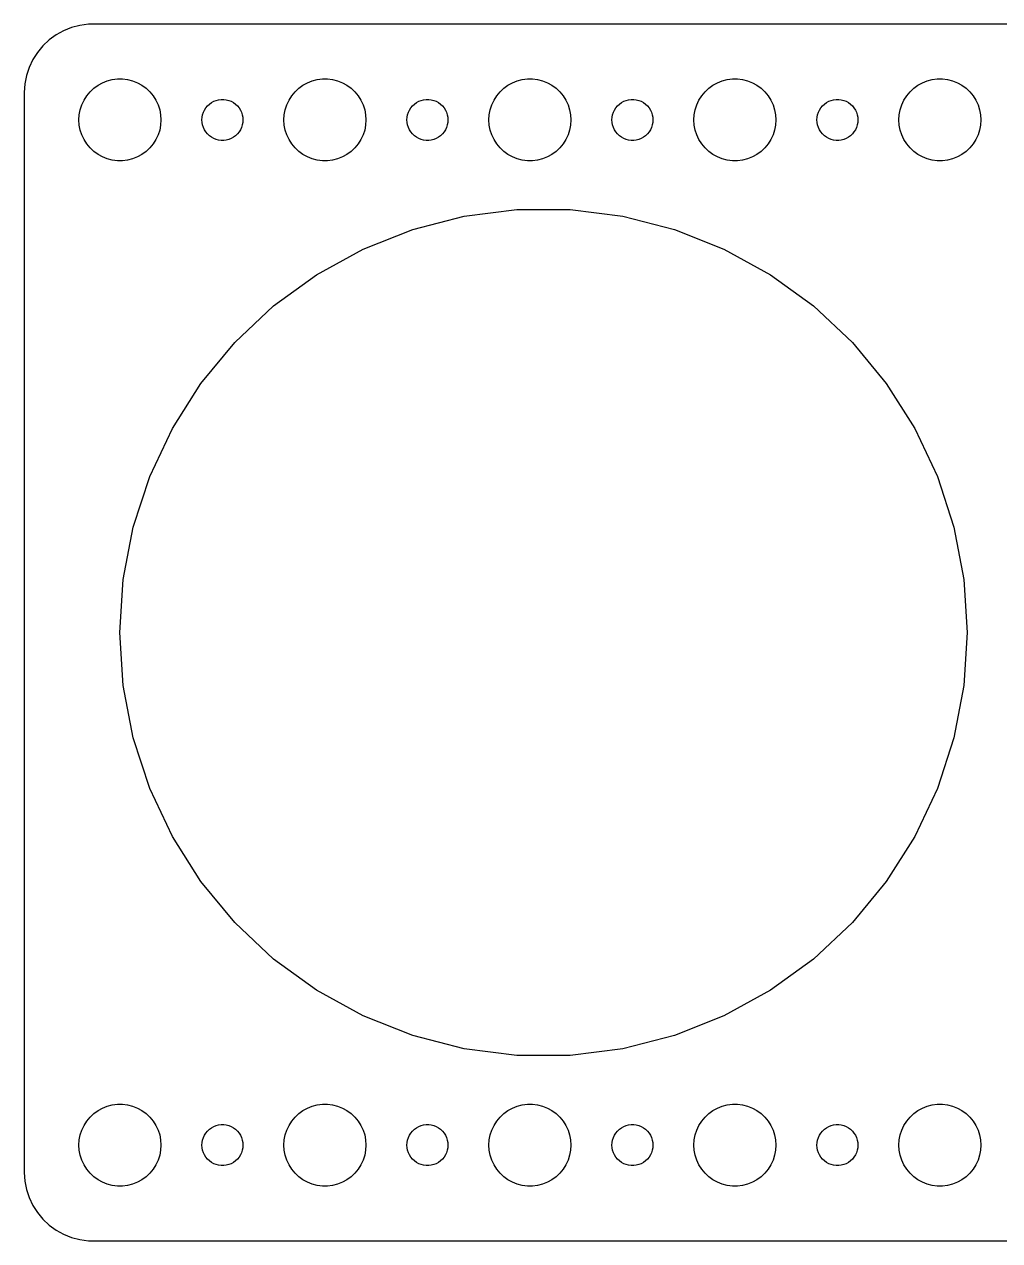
# Model space of a CAD drawing. Header units: metres. Extents: x -172 to 172, y -44 to 44.
# Drawn here: x -172 to -100.6, y -44.5 to 44.5 of the extents above; entities that cross this region are included whole.
import ezdxf

# ---------------------------------------------------------------- set-up
doc = ezdxf.new("R2010")
doc.units = ezdxf.units.M

msp = doc.modelspace()

# ---------------------------------------------------------------- linework, layer by layer
for p, q in [((-167.314, 44.4901), (-167.937, 44.4114)), ((167.314, 44.4901), (-167.314, 44.4901)), ((-169.679, 43.7216), (-170.187, 43.3526)), ((-169.129, 44.0241), (-169.679, 43.7216)), ((-168.545, 44.2553), (-169.129, 44.0241)), ((-167.937, 44.4114), (-168.545, 44.2553)), ((-170.645, 42.9227), (-171.045, 42.4389)), ((-170.187, 43.3526), (-170.645, 42.9227)), ((-171.382, 41.9088), (-171.649, 41.3406)), ((-171.045, 42.4389), (-171.382, 41.9088)), ((-171.649, 41.3406), (-171.843, 40.7434)), ((-171.961, 40.1267), (-172, 39.5)), ((-171.843, 40.7434), (-171.961, 40.1267)), ((-166.607, 40.033), (-166.277, 40.2145)), ((-166.277, 40.2145), (-165.927, 40.3532)), ((-165.927, 40.3532), (-165.562, 40.4469)), ((-165.562, 40.4469), (-165.188, 40.4941)), ((-165.188, 40.4941), (-164.812, 40.4941)), ((-164.812, 40.4941), (-164.438, 40.4469)), ((-164.438, 40.4469), (-164.073, 40.3532)), ((-164.073, 40.3532), (-163.723, 40.2145)), ((-163.723, 40.2145), (-163.393, 40.033)), ((-151.607, 40.033), (-151.277, 40.2145)), ((-151.277, 40.2145), (-150.927, 40.3532)), ((-150.927, 40.3532), (-150.562, 40.4469)), ((-150.562, 40.4469), (-150.188, 40.4941)), ((-150.188, 40.4941), (-149.812, 40.4941)), ((-149.812, 40.4941), (-149.438, 40.4469)), ((-149.438, 40.4469), (-149.073, 40.3532)), ((-149.073, 40.3532), (-148.723, 40.2145)), ((-148.723, 40.2145), (-148.393, 40.033)), ((-136.607, 40.033), (-136.277, 40.2145)), ((-136.277, 40.2145), (-135.927, 40.3532)), ((-135.927, 40.3532), (-135.562, 40.4469)), ((-135.562, 40.4469), (-135.188, 40.4941)), ((-135.188, 40.4941), (-134.812, 40.4941)), ((-134.812, 40.4941), (-134.438, 40.4469)), ((-134.438, 40.4469), (-134.073, 40.3532)), ((-134.073, 40.3532), (-133.723, 40.2145)), ((-133.723, 40.2145), (-133.393, 40.033)), ((-121.607, 40.033), (-121.277, 40.2145)), ((-121.277, 40.2145), (-120.927, 40.3532)), ((-120.927, 40.3532), (-120.562, 40.4469)), ((-120.562, 40.4469), (-120.188, 40.4941)), ((-120.188, 40.4941), (-119.812, 40.4941)), ((-119.812, 40.4941), (-119.438, 40.4469)), ((-119.438, 40.4469), (-119.073, 40.3532)), ((-119.073, 40.3532), (-118.723, 40.2145)), ((-118.723, 40.2145), (-118.393, 40.033)), ((-106.607, 40.033), (-106.277, 40.2145)), ((-106.277, 40.2145), (-105.927, 40.3532)), ((-105.927, 40.3532), (-105.562, 40.4469)), ((-105.562, 40.4469), (-105.188, 40.4941)), ((-105.188, 40.4941), (-104.812, 40.4941)), ((-104.812, 40.4941), (-104.438, 40.4469)), ((-104.438, 40.4469), (-104.073, 40.3532)), ((-104.073, 40.3532), (-103.723, 40.2145)), ((-103.723, 40.2145), (-103.393, 40.033)), ((-172, 39.5), (-172, -39.5)), ((-167.629, 38.9453), (-167.427, 39.2634)), ((-167.427, 39.2634), (-167.187, 39.5536)), ((-167.187, 39.5536), (-166.912, 39.8115)), ((-166.912, 39.8115), (-166.607, 40.033)), ((-163.393, 40.033), (-163.088, 39.8115)), ((-163.088, 39.8115), (-162.813, 39.5536)), ((-162.813, 39.5536), (-162.573, 39.2634)), ((-162.573, 39.2634), (-162.371, 38.9453)), ((-152.629, 38.9453), (-152.427, 39.2634)), ((-152.427, 39.2634), (-152.187, 39.5536)), ((-152.187, 39.5536), (-151.912, 39.8115)), ((-151.912, 39.8115), (-151.607, 40.033)), ((-148.393, 40.033), (-148.088, 39.8115)), ((-148.088, 39.8115), (-147.813, 39.5536)), ((-147.813, 39.5536), (-147.573, 39.2634)), ((-147.573, 39.2634), (-147.371, 38.9453)), ((-137.629, 38.9453), (-137.427, 39.2634)), ((-137.427, 39.2634), (-137.187, 39.5536)), ((-137.187, 39.5536), (-136.912, 39.8115)), ((-136.912, 39.8115), (-136.607, 40.033)), ((-133.393, 40.033), (-133.088, 39.8115)), ((-133.088, 39.8115), (-132.813, 39.5536)), ((-132.813, 39.5536), (-132.573, 39.2634)), ((-132.573, 39.2634), (-132.371, 38.9453)), ((-122.629, 38.9453), (-122.427, 39.2634)), ((-122.427, 39.2634), (-122.187, 39.5536)), ((-122.187, 39.5536), (-121.912, 39.8115)), ((-121.912, 39.8115), (-121.607, 40.033)), ((-118.393, 40.033), (-118.088, 39.8115)), ((-118.088, 39.8115), (-117.813, 39.5536)), ((-117.813, 39.5536), (-117.573, 39.2634)), ((-117.573, 39.2634), (-117.371, 38.9453)), ((-107.629, 38.9453), (-107.427, 39.2634)), ((-107.427, 39.2634), (-107.187, 39.5536)), ((-107.187, 39.5536), (-106.912, 39.8115)), ((-106.912, 39.8115), (-106.607, 40.033)), ((-103.393, 40.033), (-103.088, 39.8115)), ((-103.088, 39.8115), (-102.813, 39.5536)), ((-102.813, 39.5536), (-102.573, 39.2634)), ((-102.573, 39.2634), (-102.371, 38.9453)), ((-167.906, 38.2461), (-167.789, 38.6044)), ((-167.789, 38.6044), (-167.629, 38.9453)), ((-162.371, 38.9453), (-162.211, 38.6044)), ((-162.211, 38.6044), (-162.094, 38.2461)), ((-158.814, 38.2226), (-158.714, 38.3817)), ((-158.714, 38.3817), (-158.593, 38.5268)), ((-158.593, 38.5268), (-158.456, 38.6558)), ((-158.456, 38.6558), (-158.304, 38.7665)), ((-158.304, 38.7665), (-158.139, 38.8572)), ((-158.139, 38.8572), (-157.964, 38.9266)), ((-157.964, 38.9266), (-157.781, 38.9734)), ((-157.781, 38.9734), (-157.594, 38.997)), ((-157.594, 38.997), (-157.406, 38.997)), ((-157.406, 38.997), (-157.219, 38.9734)), ((-157.219, 38.9734), (-157.036, 38.9266)), ((-157.036, 38.9266), (-156.861, 38.8572)), ((-156.861, 38.8572), (-156.696, 38.7665)), ((-156.696, 38.7665), (-156.544, 38.6558)), ((-156.544, 38.6558), (-156.407, 38.5268)), ((-156.407, 38.5268), (-156.286, 38.3817)), ((-156.286, 38.3817), (-156.186, 38.2226)), ((-152.906, 38.2461), (-152.789, 38.6044)), ((-152.789, 38.6044), (-152.629, 38.9453)), ((-147.371, 38.9453), (-147.211, 38.6044)), ((-147.211, 38.6044), (-147.094, 38.2461)), ((-143.814, 38.2226), (-143.714, 38.3817)), ((-143.714, 38.3817), (-143.593, 38.5268)), ((-143.593, 38.5268), (-143.456, 38.6558)), ((-143.456, 38.6558), (-143.304, 38.7665)), ((-143.304, 38.7665), (-143.139, 38.8572)), ((-143.139, 38.8572), (-142.964, 38.9266)), ((-142.964, 38.9266), (-142.781, 38.9734)), ((-142.781, 38.9734), (-142.594, 38.997)), ((-142.594, 38.997), (-142.406, 38.997)), ((-142.406, 38.997), (-142.219, 38.9734)), ((-142.219, 38.9734), (-142.036, 38.9266)), ((-142.036, 38.9266), (-141.861, 38.8572)), ((-141.861, 38.8572), (-141.696, 38.7665)), ((-141.696, 38.7665), (-141.544, 38.6558)), ((-141.544, 38.6558), (-141.407, 38.5268)), ((-141.407, 38.5268), (-141.286, 38.3817)), ((-141.286, 38.3817), (-141.186, 38.2226)), ((-137.906, 38.2461), (-137.789, 38.6044)), ((-137.789, 38.6044), (-137.629, 38.9453)), ((-132.371, 38.9453), (-132.211, 38.6044)), ((-132.211, 38.6044), (-132.094, 38.2461)), ((-128.814, 38.2226), (-128.714, 38.3817)), ((-128.714, 38.3817), (-128.593, 38.5268)), ((-128.593, 38.5268), (-128.456, 38.6558)), ((-128.456, 38.6558), (-128.304, 38.7665)), ((-128.304, 38.7665), (-128.139, 38.8572)), ((-128.139, 38.8572), (-127.964, 38.9266)), ((-127.964, 38.9266), (-127.781, 38.9734)), ((-127.781, 38.9734), (-127.594, 38.997)), ((-127.594, 38.997), (-127.406, 38.997)), ((-127.406, 38.997), (-127.219, 38.9734)), ((-127.219, 38.9734), (-127.036, 38.9266)), ((-127.036, 38.9266), (-126.861, 38.8572)), ((-126.861, 38.8572), (-126.696, 38.7665)), ((-126.696, 38.7665), (-126.544, 38.6558)), ((-126.544, 38.6558), (-126.407, 38.5268)), ((-126.407, 38.5268), (-126.286, 38.3817)), ((-126.286, 38.3817), (-126.186, 38.2226)), ((-122.906, 38.2461), (-122.789, 38.6044)), ((-122.789, 38.6044), (-122.629, 38.9453)), ((-117.371, 38.9453), (-117.211, 38.6044)), ((-117.211, 38.6044), (-117.094, 38.2461)), ((-113.814, 38.2226), (-113.714, 38.3817)), ((-113.714, 38.3817), (-113.593, 38.5268)), ((-113.593, 38.5268), (-113.456, 38.6558)), ((-113.456, 38.6558), (-113.304, 38.7665)), ((-113.304, 38.7665), (-113.139, 38.8572)), ((-113.139, 38.8572), (-112.964, 38.9266)), ((-112.964, 38.9266), (-112.781, 38.9734)), ((-112.781, 38.9734), (-112.594, 38.997)), ((-112.594, 38.997), (-112.406, 38.997)), ((-112.406, 38.997), (-112.219, 38.9734)), ((-112.219, 38.9734), (-112.036, 38.9266)), ((-112.036, 38.9266), (-111.861, 38.8572)), ((-111.861, 38.8572), (-111.696, 38.7665)), ((-111.696, 38.7665), (-111.544, 38.6558)), ((-111.544, 38.6558), (-111.407, 38.5268)), ((-111.407, 38.5268), (-111.286, 38.3817)), ((-111.286, 38.3817), (-111.186, 38.2226)), ((-107.906, 38.2461), (-107.789, 38.6044)), ((-107.789, 38.6044), (-107.629, 38.9453)), ((-102.371, 38.9453), (-102.211, 38.6044)), ((-102.211, 38.6044), (-102.094, 38.2461)), ((-168, 37.5), (-167.976, 37.876)), ((-167.976, 37.124), (-168, 37.5)), ((-167.976, 37.876), (-167.906, 38.2461)), ((-162.094, 38.2461), (-162.024, 37.876)), ((-162.024, 37.876), (-162, 37.5)), ((-162, 37.5), (-162.024, 37.124)), ((-159, 37.5), (-158.988, 37.688)), ((-158.988, 37.312), (-159, 37.5)), ((-158.988, 37.688), (-158.953, 37.873)), ((-158.953, 37.873), (-158.895, 38.0522)), ((-158.895, 38.0522), (-158.814, 38.2226)), ((-156.186, 38.2226), (-156.105, 38.0522)), ((-156.105, 38.0522), (-156.047, 37.873)), ((-156.047, 37.873), (-156.012, 37.688)), ((-156.012, 37.688), (-156, 37.5)), ((-156, 37.5), (-156.012, 37.312)), ((-153, 37.5), (-152.976, 37.876)), ((-152.976, 37.124), (-153, 37.5)), ((-152.976, 37.876), (-152.906, 38.2461)), ((-147.094, 38.2461), (-147.024, 37.876)), ((-147.024, 37.876), (-147, 37.5)), ((-147, 37.5), (-147.024, 37.124)), ((-144, 37.5), (-143.988, 37.688)), ((-143.988, 37.312), (-144, 37.5)), ((-143.988, 37.688), (-143.953, 37.873)), ((-143.953, 37.873), (-143.895, 38.0522)), ((-143.895, 38.0522), (-143.814, 38.2226)), ((-141.186, 38.2226), (-141.105, 38.0522)), ((-141.105, 38.0522), (-141.047, 37.873)), ((-141.047, 37.873), (-141.012, 37.688)), ((-141.012, 37.688), (-141, 37.5)), ((-141, 37.5), (-141.012, 37.312)), ((-138, 37.5), (-137.976, 37.876)), ((-137.976, 37.124), (-138, 37.5)), ((-137.976, 37.876), (-137.906, 38.2461)), ((-132.094, 38.2461), (-132.024, 37.876)), ((-132.024, 37.876), (-132, 37.5)), ((-132, 37.5), (-132.024, 37.124)), ((-129, 37.5), (-128.988, 37.688)), ((-128.988, 37.312), (-129, 37.5)), ((-128.988, 37.688), (-128.953, 37.873)), ((-128.953, 37.873), (-128.895, 38.0522)), ((-128.895, 38.0522), (-128.814, 38.2226)), ((-126.186, 38.2226), (-126.105, 38.0522)), ((-126.105, 38.0522), (-126.047, 37.873)), ((-126.047, 37.873), (-126.012, 37.688)), ((-126.012, 37.688), (-126, 37.5)), ((-126, 37.5), (-126.012, 37.312)), ((-123, 37.5), (-122.976, 37.876)), ((-122.976, 37.124), (-123, 37.5)), ((-122.976, 37.876), (-122.906, 38.2461)), ((-117.094, 38.2461), (-117.024, 37.876)), ((-117.024, 37.876), (-117, 37.5)), ((-117, 37.5), (-117.024, 37.124)), ((-114, 37.5), (-113.988, 37.688)), ((-113.988, 37.312), (-114, 37.5)), ((-113.988, 37.688), (-113.953, 37.873)), ((-113.953, 37.873), (-113.895, 38.0522)), ((-113.895, 38.0522), (-113.814, 38.2226)), ((-111.186, 38.2226), (-111.105, 38.0522)), ((-111.105, 38.0522), (-111.047, 37.873)), ((-111.047, 37.873), (-111.012, 37.688)), ((-111.012, 37.688), (-111, 37.5)), ((-111, 37.5), (-111.012, 37.312)), ((-108, 37.5), (-107.976, 37.876)), ((-107.976, 37.124), (-108, 37.5)), ((-107.976, 37.876), (-107.906, 38.2461)), ((-102.094, 38.2461), (-102.024, 37.876)), ((-102.024, 37.876), (-102, 37.5)), ((-102, 37.5), (-102.024, 37.124)), ((-167.906, 36.7539), (-167.976, 37.124)), ((-167.789, 36.3956), (-167.906, 36.7539)), ((-162.094, 36.7539), (-162.211, 36.3956)), ((-162.024, 37.124), (-162.094, 36.7539)), ((-158.953, 37.127), (-158.988, 37.312)), ((-158.895, 36.9478), (-158.953, 37.127)), ((-158.814, 36.7774), (-158.895, 36.9478)), ((-158.714, 36.6183), (-158.814, 36.7774)), ((-158.593, 36.4732), (-158.714, 36.6183)), ((-156.286, 36.6183), (-156.407, 36.4732)), ((-156.186, 36.7774), (-156.286, 36.6183)), ((-156.105, 36.9478), (-156.186, 36.7774)), ((-156.047, 37.127), (-156.105, 36.9478)), ((-156.012, 37.312), (-156.047, 37.127)), ((-152.906, 36.7539), (-152.976, 37.124)), ((-152.789, 36.3956), (-152.906, 36.7539)), ((-147.094, 36.7539), (-147.211, 36.3956)), ((-147.024, 37.124), (-147.094, 36.7539)), ((-143.953, 37.127), (-143.988, 37.312)), ((-143.895, 36.9478), (-143.953, 37.127)), ((-143.814, 36.7774), (-143.895, 36.9478)), ((-143.714, 36.6183), (-143.814, 36.7774)), ((-143.593, 36.4732), (-143.714, 36.6183)), ((-141.286, 36.6183), (-141.407, 36.4732)), ((-141.186, 36.7774), (-141.286, 36.6183)), ((-141.105, 36.9478), (-141.186, 36.7774)), ((-141.047, 37.127), (-141.105, 36.9478)), ((-141.012, 37.312), (-141.047, 37.127)), ((-137.906, 36.7539), (-137.976, 37.124)), ((-137.789, 36.3956), (-137.906, 36.7539)), ((-132.094, 36.7539), (-132.211, 36.3956)), ((-132.024, 37.124), (-132.094, 36.7539)), ((-128.953, 37.127), (-128.988, 37.312)), ((-128.895, 36.9478), (-128.953, 37.127)), ((-128.814, 36.7774), (-128.895, 36.9478)), ((-128.714, 36.6183), (-128.814, 36.7774)), ((-128.593, 36.4732), (-128.714, 36.6183)), ((-126.286, 36.6183), (-126.407, 36.4732)), ((-126.186, 36.7774), (-126.286, 36.6183)), ((-126.105, 36.9478), (-126.186, 36.7774)), ((-126.047, 37.127), (-126.105, 36.9478)), ((-126.012, 37.312), (-126.047, 37.127)), ((-122.906, 36.7539), (-122.976, 37.124)), ((-122.789, 36.3956), (-122.906, 36.7539)), ((-117.094, 36.7539), (-117.211, 36.3956)), ((-117.024, 37.124), (-117.094, 36.7539)), ((-113.953, 37.127), (-113.988, 37.312)), ((-113.895, 36.9478), (-113.953, 37.127)), ((-113.814, 36.7774), (-113.895, 36.9478)), ((-113.714, 36.6183), (-113.814, 36.7774)), ((-113.593, 36.4732), (-113.714, 36.6183)), ((-111.286, 36.6183), (-111.407, 36.4732)), ((-111.186, 36.7774), (-111.286, 36.6183)), ((-111.105, 36.9478), (-111.186, 36.7774)), ((-111.047, 37.127), (-111.105, 36.9478)), ((-111.012, 37.312), (-111.047, 37.127)), ((-107.906, 36.7539), (-107.976, 37.124)), ((-107.789, 36.3956), (-107.906, 36.7539)), ((-102.094, 36.7539), (-102.211, 36.3956)), ((-102.024, 37.124), (-102.094, 36.7539)), ((-167.629, 36.0547), (-167.789, 36.3956)), ((-167.427, 35.7366), (-167.629, 36.0547)), ((-167.187, 35.4464), (-167.427, 35.7366)), ((-162.573, 35.7366), (-162.813, 35.4464)), ((-162.371, 36.0547), (-162.573, 35.7366)), ((-162.211, 36.3956), (-162.371, 36.0547)), ((-158.456, 36.3442), (-158.593, 36.4732)), ((-158.304, 36.2335), (-158.456, 36.3442)), ((-158.139, 36.1428), (-158.304, 36.2335)), ((-157.964, 36.0734), (-158.139, 36.1428)), ((-157.781, 36.0266), (-157.964, 36.0734)), ((-157.594, 36.003), (-157.781, 36.0266)), ((-157.406, 36.003), (-157.594, 36.003)), ((-157.219, 36.0266), (-157.406, 36.003)), ((-157.036, 36.0734), (-157.219, 36.0266)), ((-156.861, 36.1428), (-157.036, 36.0734)), ((-156.696, 36.2335), (-156.861, 36.1428)), ((-156.544, 36.3442), (-156.696, 36.2335)), ((-156.407, 36.4732), (-156.544, 36.3442)), ((-152.629, 36.0547), (-152.789, 36.3956)), ((-152.427, 35.7366), (-152.629, 36.0547)), ((-152.187, 35.4464), (-152.427, 35.7366)), ((-147.573, 35.7366), (-147.813, 35.4464)), ((-147.371, 36.0547), (-147.573, 35.7366)), ((-147.211, 36.3956), (-147.371, 36.0547)), ((-143.456, 36.3442), (-143.593, 36.4732)), ((-143.304, 36.2335), (-143.456, 36.3442)), ((-143.139, 36.1428), (-143.304, 36.2335)), ((-142.964, 36.0734), (-143.139, 36.1428)), ((-142.781, 36.0266), (-142.964, 36.0734)), ((-142.594, 36.003), (-142.781, 36.0266)), ((-142.406, 36.003), (-142.594, 36.003)), ((-142.219, 36.0266), (-142.406, 36.003)), ((-142.036, 36.0734), (-142.219, 36.0266)), ((-141.861, 36.1428), (-142.036, 36.0734)), ((-141.696, 36.2335), (-141.861, 36.1428)), ((-141.544, 36.3442), (-141.696, 36.2335)), ((-141.407, 36.4732), (-141.544, 36.3442)), ((-137.629, 36.0547), (-137.789, 36.3956)), ((-137.427, 35.7366), (-137.629, 36.0547)), ((-137.187, 35.4464), (-137.427, 35.7366)), ((-132.573, 35.7366), (-132.813, 35.4464)), ((-132.371, 36.0547), (-132.573, 35.7366)), ((-132.211, 36.3956), (-132.371, 36.0547)), ((-128.456, 36.3442), (-128.593, 36.4732)), ((-128.304, 36.2335), (-128.456, 36.3442)), ((-128.139, 36.1428), (-128.304, 36.2335)), ((-127.964, 36.0734), (-128.139, 36.1428)), ((-127.781, 36.0266), (-127.964, 36.0734)), ((-127.594, 36.003), (-127.781, 36.0266)), ((-127.406, 36.003), (-127.594, 36.003)), ((-127.219, 36.0266), (-127.406, 36.003)), ((-127.036, 36.0734), (-127.219, 36.0266)), ((-126.861, 36.1428), (-127.036, 36.0734)), ((-126.696, 36.2335), (-126.861, 36.1428)), ((-126.544, 36.3442), (-126.696, 36.2335)), ((-126.407, 36.4732), (-126.544, 36.3442)), ((-122.629, 36.0547), (-122.789, 36.3956)), ((-122.427, 35.7366), (-122.629, 36.0547)), ((-122.187, 35.4464), (-122.427, 35.7366)), ((-117.573, 35.7366), (-117.813, 35.4464)), ((-117.371, 36.0547), (-117.573, 35.7366)), ((-117.211, 36.3956), (-117.371, 36.0547)), ((-113.456, 36.3442), (-113.593, 36.4732)), ((-113.304, 36.2335), (-113.456, 36.3442)), ((-113.139, 36.1428), (-113.304, 36.2335)), ((-112.964, 36.0734), (-113.139, 36.1428)), ((-112.781, 36.0266), (-112.964, 36.0734)), ((-112.594, 36.003), (-112.781, 36.0266)), ((-112.406, 36.003), (-112.594, 36.003)), ((-112.219, 36.0266), (-112.406, 36.003)), ((-112.036, 36.0734), (-112.219, 36.0266)), ((-111.861, 36.1428), (-112.036, 36.0734)), ((-111.696, 36.2335), (-111.861, 36.1428)), ((-111.544, 36.3442), (-111.696, 36.2335)), ((-111.407, 36.4732), (-111.544, 36.3442)), ((-107.629, 36.0547), (-107.789, 36.3956)), ((-107.427, 35.7366), (-107.629, 36.0547)), ((-107.187, 35.4464), (-107.427, 35.7366)), ((-102.573, 35.7366), (-102.813, 35.4464)), ((-102.371, 36.0547), (-102.573, 35.7366)), ((-102.211, 36.3956), (-102.371, 36.0547)), ((-166.912, 35.1885), (-167.187, 35.4464)), ((-166.607, 34.967), (-166.912, 35.1885)), ((-166.277, 34.7855), (-166.607, 34.967)), ((-165.927, 34.6468), (-166.277, 34.7855)), ((-163.723, 34.7855), (-164.073, 34.6468)), ((-163.393, 34.967), (-163.723, 34.7855)), ((-163.088, 35.1885), (-163.393, 34.967)), ((-162.813, 35.4464), (-163.088, 35.1885)), ((-151.912, 35.1885), (-152.187, 35.4464)), ((-151.607, 34.967), (-151.912, 35.1885)), ((-151.277, 34.7855), (-151.607, 34.967)), ((-150.927, 34.6468), (-151.277, 34.7855)), ((-148.723, 34.7855), (-149.073, 34.6468)), ((-148.393, 34.967), (-148.723, 34.7855)), ((-148.088, 35.1885), (-148.393, 34.967)), ((-147.813, 35.4464), (-148.088, 35.1885)), ((-136.912, 35.1885), (-137.187, 35.4464)), ((-136.607, 34.967), (-136.912, 35.1885)), ((-136.277, 34.7855), (-136.607, 34.967)), ((-135.927, 34.6468), (-136.277, 34.7855)), ((-133.723, 34.7855), (-134.073, 34.6468)), ((-133.393, 34.967), (-133.723, 34.7855)), ((-133.088, 35.1885), (-133.393, 34.967)), ((-132.813, 35.4464), (-133.088, 35.1885)), ((-121.912, 35.1885), (-122.187, 35.4464)), ((-121.607, 34.967), (-121.912, 35.1885)), ((-121.277, 34.7855), (-121.607, 34.967)), ((-120.927, 34.6468), (-121.277, 34.7855)), ((-118.723, 34.7855), (-119.073, 34.6468)), ((-118.393, 34.967), (-118.723, 34.7855)), ((-118.088, 35.1885), (-118.393, 34.967)), ((-117.813, 35.4464), (-118.088, 35.1885)), ((-106.912, 35.1885), (-107.187, 35.4464)), ((-106.607, 34.967), (-106.912, 35.1885)), ((-106.277, 34.7855), (-106.607, 34.967)), ((-105.927, 34.6468), (-106.277, 34.7855)), ((-103.723, 34.7855), (-104.073, 34.6468)), ((-103.393, 34.967), (-103.723, 34.7855)), ((-103.088, 35.1885), (-103.393, 34.967)), ((-102.813, 35.4464), (-103.088, 35.1885)), ((-165.562, 34.5531), (-165.927, 34.6468)), ((-165.188, 34.5059), (-165.562, 34.5531)), ((-164.812, 34.5059), (-165.188, 34.5059)), ((-164.438, 34.5531), (-164.812, 34.5059)), ((-164.073, 34.6468), (-164.438, 34.5531)), ((-150.562, 34.5531), (-150.927, 34.6468)), ((-150.188, 34.5059), (-150.562, 34.5531)), ((-149.812, 34.5059), (-150.188, 34.5059)), ((-149.438, 34.5531), (-149.812, 34.5059)), ((-149.073, 34.6468), (-149.438, 34.5531)), ((-135.562, 34.5531), (-135.927, 34.6468)), ((-135.188, 34.5059), (-135.562, 34.5531)), ((-134.812, 34.5059), (-135.188, 34.5059)), ((-134.438, 34.5531), (-134.812, 34.5059)), ((-134.073, 34.6468), (-134.438, 34.5531)), ((-120.562, 34.5531), (-120.927, 34.6468)), ((-120.188, 34.5059), (-120.562, 34.5531)), ((-119.812, 34.5059), (-120.188, 34.5059)), ((-119.438, 34.5531), (-119.812, 34.5059)), ((-119.073, 34.6468), (-119.438, 34.5531)), ((-105.562, 34.5531), (-105.927, 34.6468)), ((-105.188, 34.5059), (-105.562, 34.5531)), ((-104.812, 34.5059), (-105.188, 34.5059)), ((-104.438, 34.5531), (-104.812, 34.5059)), ((-104.073, 34.6468), (-104.438, 34.5531)), ((-143.58, 29.4827), (-139.809, 30.4509)), ((-139.809, 30.4509), (-135.947, 30.9388)), ((-135.947, 30.9388), (-132.053, 30.9388)), ((-132.053, 30.9388), (-128.191, 30.4509)), ((-128.191, 30.4509), (-124.42, 29.4827)), ((-147.199, 28.0496), (-143.58, 29.4827)), ((-124.42, 29.4827), (-120.801, 28.0496)), ((-150.611, 26.1742), (-147.199, 28.0496)), ((-120.801, 28.0496), (-117.389, 26.1742)), ((-153.76, 23.8859), (-150.611, 26.1742)), ((-117.389, 26.1742), (-114.24, 23.8859)), ((-156.598, 21.2209), (-153.76, 23.8859)), ((-114.24, 23.8859), (-111.402, 21.2209)), ((-159.08, 18.2213), (-156.598, 21.2209)), ((-111.402, 21.2209), (-108.92, 18.2213)), ((-161.166, 14.9344), (-159.08, 18.2213)), ((-108.92, 18.2213), (-106.834, 14.9344)), ((-162.823, 11.4118), (-161.166, 14.9344)), ((-106.834, 14.9344), (-105.177, 11.4118)), ((-164.026, 7.70938), (-162.823, 11.4118)), ((-105.177, 11.4118), (-103.974, 7.70938)), ((-164.756, 3.88533), (-164.026, 7.70938)), ((-103.974, 7.70938), (-103.244, 3.88533)), ((-165, 0), (-164.756, 3.88533)), ((-103.244, 3.88533), (-103, 0)), ((-164.756, -3.88533), (-165, 0)), ((-103, 0), (-103.244, -3.88533)), ((-164.026, -7.70938), (-164.756, -3.88533)), ((-103.244, -3.88533), (-103.974, -7.70938)), ((-162.823, -11.4118), (-164.026, -7.70938)), ((-103.974, -7.70938), (-105.177, -11.4118)), ((-161.166, -14.9344), (-162.823, -11.4118)), ((-105.177, -11.4118), (-106.834, -14.9344)), ((-159.08, -18.2213), (-161.166, -14.9344)), ((-106.834, -14.9344), (-108.92, -18.2213)), ((-156.598, -21.2209), (-159.08, -18.2213)), ((-108.92, -18.2213), (-111.402, -21.2209)), ((-153.76, -23.8859), (-156.598, -21.2209)), ((-111.402, -21.2209), (-114.24, -23.8859)), ((-150.611, -26.1742), (-153.76, -23.8859)), ((-114.24, -23.8859), (-117.389, -26.1742)), ((-147.199, -28.0496), (-150.611, -26.1742)), ((-117.389, -26.1742), (-120.801, -28.0496)), ((-143.58, -29.4827), (-147.199, -28.0496)), ((-120.801, -28.0496), (-124.42, -29.4827)), ((-139.809, -30.4509), (-143.58, -29.4827)), ((-124.42, -29.4827), (-128.191, -30.4509)), ((-135.947, -30.9388), (-139.809, -30.4509)), ((-132.053, -30.9388), (-135.947, -30.9388)), ((-128.191, -30.4509), (-132.053, -30.9388)), ((-166.277, -34.7855), (-165.927, -34.6468)), ((-165.927, -34.6468), (-165.562, -34.5531)), ((-165.562, -34.5531), (-165.188, -34.5059)), ((-165.188, -34.5059), (-164.812, -34.5059)), ((-164.812, -34.5059), (-164.438, -34.5531)), ((-164.438, -34.5531), (-164.073, -34.6468)), ((-164.073, -34.6468), (-163.723, -34.7855)), ((-151.277, -34.7855), (-150.927, -34.6468)), ((-150.927, -34.6468), (-150.562, -34.5531)), ((-150.562, -34.5531), (-150.188, -34.5059)), ((-150.188, -34.5059), (-149.812, -34.5059)), ((-149.812, -34.5059), (-149.438, -34.5531)), ((-149.438, -34.5531), (-149.073, -34.6468)), ((-149.073, -34.6468), (-148.723, -34.7855)), ((-136.277, -34.7855), (-135.927, -34.6468)), ((-135.927, -34.6468), (-135.562, -34.5531)), ((-135.562, -34.5531), (-135.188, -34.5059)), ((-135.188, -34.5059), (-134.812, -34.5059)), ((-134.812, -34.5059), (-134.438, -34.5531)), ((-134.438, -34.5531), (-134.073, -34.6468)), ((-134.073, -34.6468), (-133.723, -34.7855)), ((-121.277, -34.7855), (-120.927, -34.6468)), ((-120.927, -34.6468), (-120.562, -34.5531)), ((-120.562, -34.5531), (-120.188, -34.5059)), ((-120.188, -34.5059), (-119.812, -34.5059)), ((-119.812, -34.5059), (-119.438, -34.5531)), ((-119.438, -34.5531), (-119.073, -34.6468)), ((-119.073, -34.6468), (-118.723, -34.7855)), ((-106.277, -34.7855), (-105.927, -34.6468)), ((-105.927, -34.6468), (-105.562, -34.5531)), ((-105.562, -34.5531), (-105.188, -34.5059)), ((-105.188, -34.5059), (-104.812, -34.5059)), ((-104.812, -34.5059), (-104.438, -34.5531)), ((-104.438, -34.5531), (-104.073, -34.6468)), ((-104.073, -34.6468), (-103.723, -34.7855)), ((-167.427, -35.7366), (-167.187, -35.4464)), ((-167.187, -35.4464), (-166.912, -35.1885)), ((-166.912, -35.1885), (-166.607, -34.967)), ((-166.607, -34.967), (-166.277, -34.7855)), ((-163.723, -34.7855), (-163.393, -34.967)), ((-163.393, -34.967), (-163.088, -35.1885)), ((-163.088, -35.1885), (-162.813, -35.4464)), ((-162.813, -35.4464), (-162.573, -35.7366)), ((-152.427, -35.7366), (-152.187, -35.4464)), ((-152.187, -35.4464), (-151.912, -35.1885)), ((-151.912, -35.1885), (-151.607, -34.967)), ((-151.607, -34.967), (-151.277, -34.7855)), ((-148.723, -34.7855), (-148.393, -34.967)), ((-148.393, -34.967), (-148.088, -35.1885)), ((-148.088, -35.1885), (-147.813, -35.4464)), ((-147.813, -35.4464), (-147.573, -35.7366)), ((-137.427, -35.7366), (-137.187, -35.4464)), ((-137.187, -35.4464), (-136.912, -35.1885)), ((-136.912, -35.1885), (-136.607, -34.967)), ((-136.607, -34.967), (-136.277, -34.7855)), ((-133.723, -34.7855), (-133.393, -34.967)), ((-133.393, -34.967), (-133.088, -35.1885)), ((-133.088, -35.1885), (-132.813, -35.4464)), ((-132.813, -35.4464), (-132.573, -35.7366)), ((-122.427, -35.7366), (-122.187, -35.4464)), ((-122.187, -35.4464), (-121.912, -35.1885)), ((-121.912, -35.1885), (-121.607, -34.967)), ((-121.607, -34.967), (-121.277, -34.7855)), ((-118.723, -34.7855), (-118.393, -34.967)), ((-118.393, -34.967), (-118.088, -35.1885)), ((-118.088, -35.1885), (-117.813, -35.4464)), ((-117.813, -35.4464), (-117.573, -35.7366)), ((-107.427, -35.7366), (-107.187, -35.4464)), ((-107.187, -35.4464), (-106.912, -35.1885)), ((-106.912, -35.1885), (-106.607, -34.967)), ((-106.607, -34.967), (-106.277, -34.7855)), ((-103.723, -34.7855), (-103.393, -34.967)), ((-103.393, -34.967), (-103.088, -35.1885)), ((-103.088, -35.1885), (-102.813, -35.4464)), ((-102.813, -35.4464), (-102.573, -35.7366)), ((-167.906, -36.7539), (-167.789, -36.3956)), ((-167.789, -36.3956), (-167.629, -36.0547)), ((-167.629, -36.0547), (-167.427, -35.7366)), ((-162.573, -35.7366), (-162.371, -36.0547)), ((-162.371, -36.0547), (-162.211, -36.3956)), ((-162.211, -36.3956), (-162.094, -36.7539)), ((-158.714, -36.6183), (-158.593, -36.4732)), ((-158.593, -36.4732), (-158.456, -36.3442)), ((-158.456, -36.3442), (-158.304, -36.2335)), ((-158.304, -36.2335), (-158.139, -36.1428)), ((-158.139, -36.1428), (-157.964, -36.0734)), ((-157.964, -36.0734), (-157.781, -36.0266)), ((-157.781, -36.0266), (-157.594, -36.003)), ((-157.594, -36.003), (-157.406, -36.003)), ((-157.406, -36.003), (-157.219, -36.0266)), ((-157.219, -36.0266), (-157.036, -36.0734)), ((-157.036, -36.0734), (-156.861, -36.1428)), ((-156.861, -36.1428), (-156.696, -36.2335)), ((-156.696, -36.2335), (-156.544, -36.3442)), ((-156.544, -36.3442), (-156.407, -36.4732)), ((-156.407, -36.4732), (-156.286, -36.6183)), ((-152.906, -36.7539), (-152.789, -36.3956)), ((-152.789, -36.3956), (-152.629, -36.0547)), ((-152.629, -36.0547), (-152.427, -35.7366)), ((-147.573, -35.7366), (-147.371, -36.0547)), ((-147.371, -36.0547), (-147.211, -36.3956)), ((-147.211, -36.3956), (-147.094, -36.7539)), ((-143.714, -36.6183), (-143.593, -36.4732)), ((-143.593, -36.4732), (-143.456, -36.3442)), ((-143.456, -36.3442), (-143.304, -36.2335)), ((-143.304, -36.2335), (-143.139, -36.1428)), ((-143.139, -36.1428), (-142.964, -36.0734)), ((-142.964, -36.0734), (-142.781, -36.0266)), ((-142.781, -36.0266), (-142.594, -36.003)), ((-142.594, -36.003), (-142.406, -36.003)), ((-142.406, -36.003), (-142.219, -36.0266)), ((-142.219, -36.0266), (-142.036, -36.0734)), ((-142.036, -36.0734), (-141.861, -36.1428)), ((-141.861, -36.1428), (-141.696, -36.2335)), ((-141.696, -36.2335), (-141.544, -36.3442)), ((-141.544, -36.3442), (-141.407, -36.4732)), ((-141.407, -36.4732), (-141.286, -36.6183)), ((-137.906, -36.7539), (-137.789, -36.3956)), ((-137.789, -36.3956), (-137.629, -36.0547)), ((-137.629, -36.0547), (-137.427, -35.7366)), ((-132.573, -35.7366), (-132.371, -36.0547)), ((-132.371, -36.0547), (-132.211, -36.3956)), ((-132.211, -36.3956), (-132.094, -36.7539)), ((-128.714, -36.6183), (-128.593, -36.4732)), ((-128.593, -36.4732), (-128.456, -36.3442)), ((-128.456, -36.3442), (-128.304, -36.2335)), ((-128.304, -36.2335), (-128.139, -36.1428)), ((-128.139, -36.1428), (-127.964, -36.0734)), ((-127.964, -36.0734), (-127.781, -36.0266)), ((-127.781, -36.0266), (-127.594, -36.003)), ((-127.594, -36.003), (-127.406, -36.003)), ((-127.406, -36.003), (-127.219, -36.0266)), ((-127.219, -36.0266), (-127.036, -36.0734)), ((-127.036, -36.0734), (-126.861, -36.1428)), ((-126.861, -36.1428), (-126.696, -36.2335)), ((-126.696, -36.2335), (-126.544, -36.3442)), ((-126.544, -36.3442), (-126.407, -36.4732)), ((-126.407, -36.4732), (-126.286, -36.6183)), ((-122.906, -36.7539), (-122.789, -36.3956)), ((-122.789, -36.3956), (-122.629, -36.0547)), ((-122.629, -36.0547), (-122.427, -35.7366)), ((-117.573, -35.7366), (-117.371, -36.0547)), ((-117.371, -36.0547), (-117.211, -36.3956)), ((-117.211, -36.3956), (-117.094, -36.7539)), ((-113.714, -36.6183), (-113.593, -36.4732)), ((-113.593, -36.4732), (-113.456, -36.3442)), ((-113.456, -36.3442), (-113.304, -36.2335)), ((-113.304, -36.2335), (-113.139, -36.1428)), ((-113.139, -36.1428), (-112.964, -36.0734)), ((-112.964, -36.0734), (-112.781, -36.0266)), ((-112.781, -36.0266), (-112.594, -36.003)), ((-112.594, -36.003), (-112.406, -36.003)), ((-112.406, -36.003), (-112.219, -36.0266)), ((-112.219, -36.0266), (-112.036, -36.0734)), ((-112.036, -36.0734), (-111.861, -36.1428)), ((-111.861, -36.1428), (-111.696, -36.2335)), ((-111.696, -36.2335), (-111.544, -36.3442)), ((-111.544, -36.3442), (-111.407, -36.4732)), ((-111.407, -36.4732), (-111.286, -36.6183)), ((-107.906, -36.7539), (-107.789, -36.3956)), ((-107.789, -36.3956), (-107.629, -36.0547)), ((-107.629, -36.0547), (-107.427, -35.7366)), ((-102.573, -35.7366), (-102.371, -36.0547)), ((-102.371, -36.0547), (-102.211, -36.3956)), ((-102.211, -36.3956), (-102.094, -36.7539)), ((-168, -37.5), (-167.976, -37.124)), ((-167.976, -37.124), (-167.906, -36.7539)), ((-162.094, -36.7539), (-162.024, -37.124)), ((-162.024, -37.124), (-162, -37.5)), ((-159, -37.5), (-158.988, -37.312)), ((-158.988, -37.312), (-158.953, -37.127)), ((-158.953, -37.127), (-158.895, -36.9478)), ((-158.895, -36.9478), (-158.814, -36.7774)), ((-158.814, -36.7774), (-158.714, -36.6183)), ((-156.286, -36.6183), (-156.186, -36.7774)), ((-156.186, -36.7774), (-156.105, -36.9478)), ((-156.105, -36.9478), (-156.047, -37.127)), ((-156.047, -37.127), (-156.012, -37.312)), ((-156.012, -37.312), (-156, -37.5)), ((-153, -37.5), (-152.976, -37.124)), ((-152.976, -37.124), (-152.906, -36.7539)), ((-147.094, -36.7539), (-147.024, -37.124)), ((-147.024, -37.124), (-147, -37.5)), ((-144, -37.5), (-143.988, -37.312)), ((-143.988, -37.312), (-143.953, -37.127)), ((-143.953, -37.127), (-143.895, -36.9478)), ((-143.895, -36.9478), (-143.814, -36.7774)), ((-143.814, -36.7774), (-143.714, -36.6183)), ((-141.286, -36.6183), (-141.186, -36.7774)), ((-141.186, -36.7774), (-141.105, -36.9478)), ((-141.105, -36.9478), (-141.047, -37.127)), ((-141.047, -37.127), (-141.012, -37.312)), ((-141.012, -37.312), (-141, -37.5)), ((-138, -37.5), (-137.976, -37.124)), ((-137.976, -37.124), (-137.906, -36.7539)), ((-132.094, -36.7539), (-132.024, -37.124)), ((-132.024, -37.124), (-132, -37.5)), ((-129, -37.5), (-128.988, -37.312)), ((-128.988, -37.312), (-128.953, -37.127)), ((-128.953, -37.127), (-128.895, -36.9478)), ((-128.895, -36.9478), (-128.814, -36.7774)), ((-128.814, -36.7774), (-128.714, -36.6183)), ((-126.286, -36.6183), (-126.186, -36.7774)), ((-126.186, -36.7774), (-126.105, -36.9478)), ((-126.105, -36.9478), (-126.047, -37.127)), ((-126.047, -37.127), (-126.012, -37.312)), ((-126.012, -37.312), (-126, -37.5)), ((-123, -37.5), (-122.976, -37.124)), ((-122.976, -37.124), (-122.906, -36.7539)), ((-117.094, -36.7539), (-117.024, -37.124)), ((-117.024, -37.124), (-117, -37.5)), ((-114, -37.5), (-113.988, -37.312)), ((-113.988, -37.312), (-113.953, -37.127)), ((-113.953, -37.127), (-113.895, -36.9478)), ((-113.895, -36.9478), (-113.814, -36.7774)), ((-113.814, -36.7774), (-113.714, -36.6183)), ((-111.286, -36.6183), (-111.186, -36.7774)), ((-111.186, -36.7774), (-111.105, -36.9478)), ((-111.105, -36.9478), (-111.047, -37.127)), ((-111.047, -37.127), (-111.012, -37.312)), ((-111.012, -37.312), (-111, -37.5)), ((-108, -37.5), (-107.976, -37.124)), ((-107.976, -37.124), (-107.906, -36.7539)), ((-102.094, -36.7539), (-102.024, -37.124)), ((-102.024, -37.124), (-102, -37.5)), ((-167.976, -37.876), (-168, -37.5)), ((-167.906, -38.2461), (-167.976, -37.876)), ((-167.789, -38.6044), (-167.906, -38.2461)), ((-162.094, -38.2461), (-162.211, -38.6044)), ((-162.024, -37.876), (-162.094, -38.2461)), ((-162, -37.5), (-162.024, -37.876)), ((-158.988, -37.688), (-159, -37.5)), ((-158.953, -37.873), (-158.988, -37.688)), ((-158.895, -38.0522), (-158.953, -37.873)), ((-158.814, -38.2226), (-158.895, -38.0522)), ((-158.714, -38.3817), (-158.814, -38.2226)), ((-156.186, -38.2226), (-156.286, -38.3817)), ((-156.105, -38.0522), (-156.186, -38.2226)), ((-156.047, -37.873), (-156.105, -38.0522)), ((-156.012, -37.688), (-156.047, -37.873)), ((-156, -37.5), (-156.012, -37.688)), ((-152.976, -37.876), (-153, -37.5)), ((-152.906, -38.2461), (-152.976, -37.876)), ((-152.789, -38.6044), (-152.906, -38.2461)), ((-147.094, -38.2461), (-147.211, -38.6044)), ((-147.024, -37.876), (-147.094, -38.2461)), ((-147, -37.5), (-147.024, -37.876)), ((-143.988, -37.688), (-144, -37.5)), ((-143.953, -37.873), (-143.988, -37.688)), ((-143.895, -38.0522), (-143.953, -37.873)), ((-143.814, -38.2226), (-143.895, -38.0522)), ((-143.714, -38.3817), (-143.814, -38.2226)), ((-141.186, -38.2226), (-141.286, -38.3817)), ((-141.105, -38.0522), (-141.186, -38.2226)), ((-141.047, -37.873), (-141.105, -38.0522)), ((-141.012, -37.688), (-141.047, -37.873)), ((-141, -37.5), (-141.012, -37.688)), ((-137.976, -37.876), (-138, -37.5)), ((-137.906, -38.2461), (-137.976, -37.876)), ((-137.789, -38.6044), (-137.906, -38.2461)), ((-132.094, -38.2461), (-132.211, -38.6044)), ((-132.024, -37.876), (-132.094, -38.2461)), ((-132, -37.5), (-132.024, -37.876)), ((-128.988, -37.688), (-129, -37.5)), ((-128.953, -37.873), (-128.988, -37.688)), ((-128.895, -38.0522), (-128.953, -37.873)), ((-128.814, -38.2226), (-128.895, -38.0522)), ((-128.714, -38.3817), (-128.814, -38.2226)), ((-126.186, -38.2226), (-126.286, -38.3817)), ((-126.105, -38.0522), (-126.186, -38.2226)), ((-126.047, -37.873), (-126.105, -38.0522)), ((-126.012, -37.688), (-126.047, -37.873)), ((-126, -37.5), (-126.012, -37.688)), ((-122.976, -37.876), (-123, -37.5)), ((-122.906, -38.2461), (-122.976, -37.876)), ((-122.789, -38.6044), (-122.906, -38.2461)), ((-117.094, -38.2461), (-117.211, -38.6044)), ((-117.024, -37.876), (-117.094, -38.2461)), ((-117, -37.5), (-117.024, -37.876)), ((-113.988, -37.688), (-114, -37.5)), ((-113.953, -37.873), (-113.988, -37.688)), ((-113.895, -38.0522), (-113.953, -37.873)), ((-113.814, -38.2226), (-113.895, -38.0522)), ((-113.714, -38.3817), (-113.814, -38.2226)), ((-111.186, -38.2226), (-111.286, -38.3817)), ((-111.105, -38.0522), (-111.186, -38.2226)), ((-111.047, -37.873), (-111.105, -38.0522)), ((-111.012, -37.688), (-111.047, -37.873)), ((-111, -37.5), (-111.012, -37.688)), ((-107.976, -37.876), (-108, -37.5)), ((-107.906, -38.2461), (-107.976, -37.876)), ((-107.789, -38.6044), (-107.906, -38.2461)), ((-102.094, -38.2461), (-102.211, -38.6044)), ((-102.024, -37.876), (-102.094, -38.2461)), ((-102, -37.5), (-102.024, -37.876)), ((-167.629, -38.9453), (-167.789, -38.6044)), ((-167.427, -39.2634), (-167.629, -38.9453)), ((-162.371, -38.9453), (-162.573, -39.2634)), ((-162.211, -38.6044), (-162.371, -38.9453)), ((-158.593, -38.5268), (-158.714, -38.3817)), ((-158.456, -38.6558), (-158.593, -38.5268)), ((-158.304, -38.7665), (-158.456, -38.6558)), ((-158.139, -38.8572), (-158.304, -38.7665)), ((-157.964, -38.9266), (-158.139, -38.8572)), ((-157.781, -38.9734), (-157.964, -38.9266)), ((-157.594, -38.997), (-157.781, -38.9734)), ((-157.406, -38.997), (-157.594, -38.997)), ((-157.219, -38.9734), (-157.406, -38.997)), ((-157.036, -38.9266), (-157.219, -38.9734)), ((-156.861, -38.8572), (-157.036, -38.9266)), ((-156.696, -38.7665), (-156.861, -38.8572)), ((-156.544, -38.6558), (-156.696, -38.7665)), ((-156.407, -38.5268), (-156.544, -38.6558)), ((-156.286, -38.3817), (-156.407, -38.5268)), ((-152.629, -38.9453), (-152.789, -38.6044)), ((-152.427, -39.2634), (-152.629, -38.9453)), ((-147.371, -38.9453), (-147.573, -39.2634)), ((-147.211, -38.6044), (-147.371, -38.9453)), ((-143.593, -38.5268), (-143.714, -38.3817)), ((-143.456, -38.6558), (-143.593, -38.5268)), ((-143.304, -38.7665), (-143.456, -38.6558)), ((-143.139, -38.8572), (-143.304, -38.7665)), ((-142.964, -38.9266), (-143.139, -38.8572)), ((-142.781, -38.9734), (-142.964, -38.9266)), ((-142.594, -38.997), (-142.781, -38.9734)), ((-142.406, -38.997), (-142.594, -38.997)), ((-142.219, -38.9734), (-142.406, -38.997)), ((-142.036, -38.9266), (-142.219, -38.9734)), ((-141.861, -38.8572), (-142.036, -38.9266)), ((-141.696, -38.7665), (-141.861, -38.8572)), ((-141.544, -38.6558), (-141.696, -38.7665)), ((-141.407, -38.5268), (-141.544, -38.6558)), ((-141.286, -38.3817), (-141.407, -38.5268)), ((-137.629, -38.9453), (-137.789, -38.6044)), ((-137.427, -39.2634), (-137.629, -38.9453)), ((-132.371, -38.9453), (-132.573, -39.2634)), ((-132.211, -38.6044), (-132.371, -38.9453)), ((-128.593, -38.5268), (-128.714, -38.3817)), ((-128.456, -38.6558), (-128.593, -38.5268)), ((-128.304, -38.7665), (-128.456, -38.6558)), ((-128.139, -38.8572), (-128.304, -38.7665)), ((-127.964, -38.9266), (-128.139, -38.8572)), ((-127.781, -38.9734), (-127.964, -38.9266)), ((-127.594, -38.997), (-127.781, -38.9734)), ((-127.406, -38.997), (-127.594, -38.997)), ((-127.219, -38.9734), (-127.406, -38.997)), ((-127.036, -38.9266), (-127.219, -38.9734)), ((-126.861, -38.8572), (-127.036, -38.9266)), ((-126.696, -38.7665), (-126.861, -38.8572)), ((-126.544, -38.6558), (-126.696, -38.7665)), ((-126.407, -38.5268), (-126.544, -38.6558)), ((-126.286, -38.3817), (-126.407, -38.5268)), ((-122.629, -38.9453), (-122.789, -38.6044)), ((-122.427, -39.2634), (-122.629, -38.9453)), ((-117.371, -38.9453), (-117.573, -39.2634)), ((-117.211, -38.6044), (-117.371, -38.9453)), ((-113.593, -38.5268), (-113.714, -38.3817)), ((-113.456, -38.6558), (-113.593, -38.5268)), ((-113.304, -38.7665), (-113.456, -38.6558)), ((-113.139, -38.8572), (-113.304, -38.7665)), ((-112.964, -38.9266), (-113.139, -38.8572)), ((-112.781, -38.9734), (-112.964, -38.9266)), ((-112.594, -38.997), (-112.781, -38.9734)), ((-112.406, -38.997), (-112.594, -38.997)), ((-112.219, -38.9734), (-112.406, -38.997)), ((-112.036, -38.9266), (-112.219, -38.9734)), ((-111.861, -38.8572), (-112.036, -38.9266)), ((-111.696, -38.7665), (-111.861, -38.8572)), ((-111.544, -38.6558), (-111.696, -38.7665)), ((-111.407, -38.5268), (-111.544, -38.6558)), ((-111.286, -38.3817), (-111.407, -38.5268)), ((-107.629, -38.9453), (-107.789, -38.6044)), ((-107.427, -39.2634), (-107.629, -38.9453)), ((-102.371, -38.9453), (-102.573, -39.2634)), ((-102.211, -38.6044), (-102.371, -38.9453)), ((-172, -39.5), (-171.961, -40.1267)), ((-167.187, -39.5536), (-167.427, -39.2634)), ((-166.912, -39.8115), (-167.187, -39.5536)), ((-166.607, -40.033), (-166.912, -39.8115)), ((-166.277, -40.2145), (-166.607, -40.033)), ((-163.393, -40.033), (-163.723, -40.2145)), ((-163.088, -39.8115), (-163.393, -40.033)), ((-162.813, -39.5536), (-163.088, -39.8115)), ((-162.573, -39.2634), (-162.813, -39.5536)), ((-152.187, -39.5536), (-152.427, -39.2634)), ((-151.912, -39.8115), (-152.187, -39.5536)), ((-151.607, -40.033), (-151.912, -39.8115)), ((-151.277, -40.2145), (-151.607, -40.033)), ((-148.393, -40.033), (-148.723, -40.2145)), ((-148.088, -39.8115), (-148.393, -40.033)), ((-147.813, -39.5536), (-148.088, -39.8115)), ((-147.573, -39.2634), (-147.813, -39.5536)), ((-137.187, -39.5536), (-137.427, -39.2634)), ((-136.912, -39.8115), (-137.187, -39.5536)), ((-136.607, -40.033), (-136.912, -39.8115)), ((-136.277, -40.2145), (-136.607, -40.033)), ((-133.393, -40.033), (-133.723, -40.2145)), ((-133.088, -39.8115), (-133.393, -40.033)), ((-132.813, -39.5536), (-133.088, -39.8115)), ((-132.573, -39.2634), (-132.813, -39.5536)), ((-122.187, -39.5536), (-122.427, -39.2634)), ((-121.912, -39.8115), (-122.187, -39.5536)), ((-121.607, -40.033), (-121.912, -39.8115)), ((-121.277, -40.2145), (-121.607, -40.033)), ((-118.393, -40.033), (-118.723, -40.2145)), ((-118.088, -39.8115), (-118.393, -40.033)), ((-117.813, -39.5536), (-118.088, -39.8115)), ((-117.573, -39.2634), (-117.813, -39.5536)), ((-107.187, -39.5536), (-107.427, -39.2634)), ((-106.912, -39.8115), (-107.187, -39.5536)), ((-106.607, -40.033), (-106.912, -39.8115)), ((-106.277, -40.2145), (-106.607, -40.033)), ((-103.393, -40.033), (-103.723, -40.2145)), ((-103.088, -39.8115), (-103.393, -40.033)), ((-102.813, -39.5536), (-103.088, -39.8115)), ((-102.573, -39.2634), (-102.813, -39.5536)), ((-171.961, -40.1267), (-171.843, -40.7434)), ((-171.843, -40.7434), (-171.649, -41.3406)), ((-165.927, -40.3532), (-166.277, -40.2145)), ((-165.562, -40.4469), (-165.927, -40.3532)), ((-165.188, -40.4941), (-165.562, -40.4469)), ((-164.812, -40.4941), (-165.188, -40.4941)), ((-164.438, -40.4469), (-164.812, -40.4941)), ((-164.073, -40.3532), (-164.438, -40.4469)), ((-163.723, -40.2145), (-164.073, -40.3532)), ((-150.927, -40.3532), (-151.277, -40.2145)), ((-150.562, -40.4469), (-150.927, -40.3532)), ((-150.188, -40.4941), (-150.562, -40.4469)), ((-149.812, -40.4941), (-150.188, -40.4941)), ((-149.438, -40.4469), (-149.812, -40.4941)), ((-149.073, -40.3532), (-149.438, -40.4469)), ((-148.723, -40.2145), (-149.073, -40.3532)), ((-135.927, -40.3532), (-136.277, -40.2145)), ((-135.562, -40.4469), (-135.927, -40.3532)), ((-135.188, -40.4941), (-135.562, -40.4469)), ((-134.812, -40.4941), (-135.188, -40.4941)), ((-134.438, -40.4469), (-134.812, -40.4941)), ((-134.073, -40.3532), (-134.438, -40.4469)), ((-133.723, -40.2145), (-134.073, -40.3532)), ((-120.927, -40.3532), (-121.277, -40.2145)), ((-120.562, -40.4469), (-120.927, -40.3532)), ((-120.188, -40.4941), (-120.562, -40.4469)), ((-119.812, -40.4941), (-120.188, -40.4941)), ((-119.438, -40.4469), (-119.812, -40.4941)), ((-119.073, -40.3532), (-119.438, -40.4469)), ((-118.723, -40.2145), (-119.073, -40.3532)), ((-105.927, -40.3532), (-106.277, -40.2145)), ((-105.562, -40.4469), (-105.927, -40.3532)), ((-105.188, -40.4941), (-105.562, -40.4469)), ((-104.812, -40.4941), (-105.188, -40.4941)), ((-104.438, -40.4469), (-104.812, -40.4941)), ((-104.073, -40.3532), (-104.438, -40.4469)), ((-103.723, -40.2145), (-104.073, -40.3532)), ((-171.649, -41.3406), (-171.382, -41.9088)), ((-171.382, -41.9088), (-171.045, -42.4389)), ((-171.045, -42.4389), (-170.645, -42.9227)), ((-170.645, -42.9227), (-170.187, -43.3526)), ((-170.187, -43.3526), (-169.679, -43.7216)), ((-169.679, -43.7216), (-169.129, -44.0241)), ((-169.129, -44.0241), (-168.545, -44.2553)), ((-168.545, -44.2553), (-167.937, -44.4114)), ((-167.937, -44.4114), (-167.314, -44.4901)), ((-167.314, -44.4901), (167.314, -44.4901))]:
    msp.add_line(p, q)

doc.saveas('drawing.dxf')
